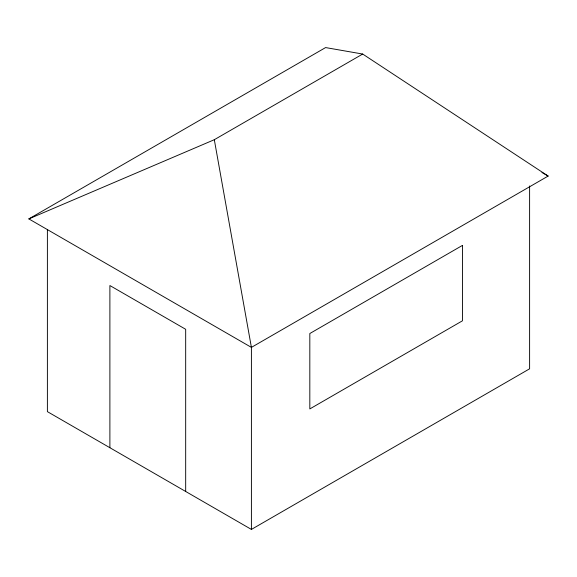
<?xml version="1.0" encoding="UTF-8"?>
<svg xmlns="http://www.w3.org/2000/svg" width="577" height="577" viewBox="0 0 577 577"><rect width="100%" height="100%" fill="white"/><g stroke="black" fill="none" stroke-linecap="round" stroke-linejoin="round"><path stroke-width="0.87" d="M28.85 218.899L325.594 47.574L362.688 54.043L548.15 176.064L251.406 347.39L28.85 218.899L214.312 139.706L362.688 54.043M47.393 229.704L47.393 411.639L251.406 529.426L529.607 368.811L529.607 185.974M541.969 172.501L548.15 176.064M214.312 139.706L251.406 347.39M251.406 347.491L251.406 529.426M185.679 491.474L185.679 329.301L109.89 285.543L109.89 447.716M462.444 245.413L309.82 333.528L309.82 408.927L462.444 320.812L462.444 245.413"/></g></svg>
